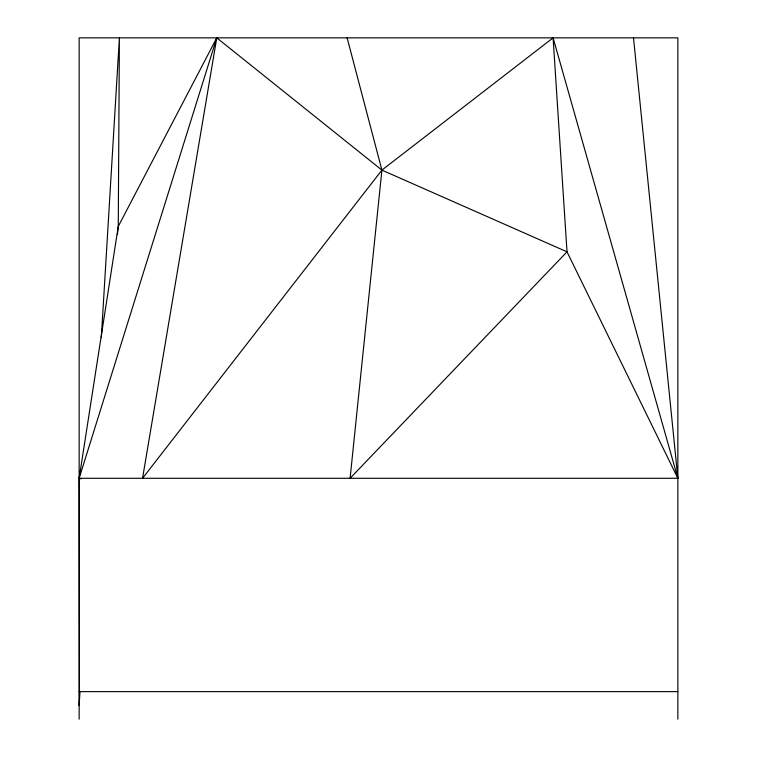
<?xml version="1.0" encoding="UTF-8"?>
<svg xmlns="http://www.w3.org/2000/svg" width="757" height="757" viewBox="0 0 757 757"><rect width="100%" height="100%" fill="white"/><g stroke="black" fill="none" stroke-linecap="round" stroke-linejoin="round"><path stroke-width="1.14" d="M79.144 705.382L79.996 691.236M101.315 337.669L119.398 37.85L118.262 226.409L117.401 234.642M81.444 478.812L79.144 478.282L118.262 226.409L216.776 37.85L381.907 170.107L567.012 251.826L677.856 478.282L79.144 478.282L79.428 705.619M79.144 478.282L216.776 37.85L142.553 478.282L381.907 170.107L553.093 37.85L677.856 478.282L633.505 37.85M79.144 691.624L677.856 691.624M347.122 37.85L381.907 170.107L350.103 478.282L567.012 251.826L553.093 37.85M677.856 719.15L677.856 37.85L79.144 37.85L79.144 719.15"/></g></svg>
